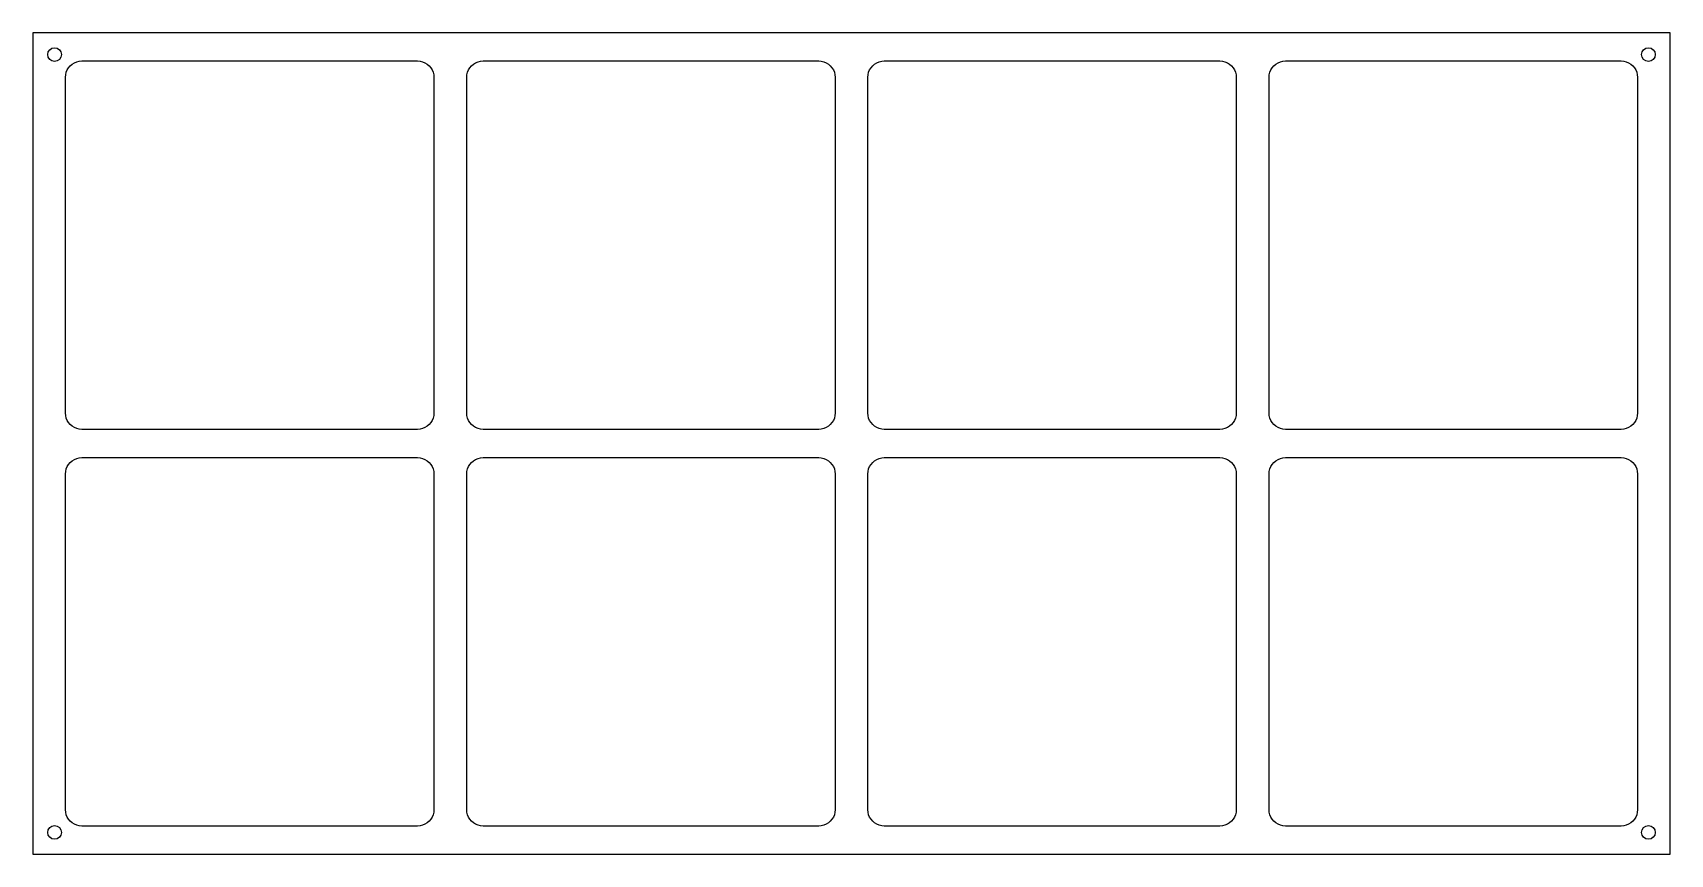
# Model space of a CAD drawing. Header units: millimetres. Extents: x 0 to 600, y 0 to 301.
import ezdxf

# ---------------------------------------------------------------- set-up
doc = ezdxf.new("R2010")
doc.units = ezdxf.units.MM
doc.layers.add('CUT', color=6, linetype='Continuous')
doc.layers.add('REG', color=7, linetype='Continuous')

msp = doc.modelspace()

# ---------------------------------------------------------------- linework, layer by layer
at = {"layer": 'CUT'}
for points in [[(12, 284.67), (12.07, 285.61), (12.29, 286.52), (12.65, 287.39), (13.15, 288.19), (13.76, 288.91), (14.47, 289.52), (15.28, 290.01), (16.15, 290.37), (17.06, 290.59), (18, 290.67), (141, 290.67), (141.94, 290.59), (142.85, 290.37), (143.72, 290.01), (144.53, 289.52), (145.24, 288.91), (145.85, 288.19), (146.35, 287.39), (146.71, 286.52), (146.93, 285.61), (147, 284.67), (147, 161.67), (146.93, 160.73), (146.71, 159.81), (146.35, 158.94), (145.85, 158.14), (145.24, 157.42), (144.53, 156.81), (143.72, 156.32), (142.85, 155.96), (141.94, 155.74), (141, 155.67), (18, 155.67), (17.06, 155.74), (16.15, 155.96), (15.28, 156.32), (14.47, 156.81), (13.76, 157.42), (13.15, 158.14), (12.65, 158.94), (12.29, 159.81), (12.07, 160.73), (12, 161.67)], [(159, 284.67), (159.07, 285.61), (159.29, 286.52), (159.65, 287.39), (160.15, 288.19), (160.76, 288.91), (161.47, 289.52), (162.28, 290.01), (163.15, 290.37), (164.06, 290.59), (165, 290.67), (288, 290.67), (288.94, 290.59), (289.85, 290.37), (290.72, 290.01), (291.53, 289.52), (292.24, 288.91), (292.85, 288.19), (293.35, 287.39), (293.71, 286.52), (293.93, 285.61), (294, 284.67), (294, 161.67), (293.93, 160.73), (293.71, 159.81), (293.35, 158.94), (292.85, 158.14), (292.24, 157.42), (291.53, 156.81), (290.72, 156.32), (289.85, 155.96), (288.94, 155.74), (288, 155.67), (165, 155.67), (164.06, 155.74), (163.15, 155.96), (162.28, 156.32), (161.47, 156.81), (160.76, 157.42), (160.15, 158.14), (159.65, 158.94), (159.29, 159.81), (159.07, 160.73), (159, 161.67)], [(306, 284.67), (306.07, 285.61), (306.29, 286.52), (306.65, 287.39), (307.15, 288.19), (307.76, 288.91), (308.47, 289.52), (309.28, 290.01), (310.15, 290.37), (311.06, 290.59), (312, 290.67), (435, 290.67), (435.94, 290.59), (436.85, 290.37), (437.72, 290.01), (438.53, 289.52), (439.24, 288.91), (439.85, 288.19), (440.35, 287.39), (440.71, 286.52), (440.93, 285.61), (441, 284.67), (441, 161.67), (440.93, 160.73), (440.71, 159.81), (440.35, 158.94), (439.85, 158.14), (439.24, 157.42), (438.53, 156.81), (437.72, 156.32), (436.85, 155.96), (435.94, 155.74), (435, 155.67), (312, 155.67), (311.06, 155.74), (310.15, 155.96), (309.28, 156.32), (308.47, 156.81), (307.76, 157.42), (307.15, 158.14), (306.65, 158.94), (306.29, 159.81), (306.07, 160.73), (306, 161.67)], [(453, 284.67), (453.07, 285.61), (453.29, 286.52), (453.65, 287.39), (454.15, 288.19), (454.76, 288.91), (455.47, 289.52), (456.28, 290.01), (457.15, 290.37), (458.06, 290.59), (459, 290.67), (582, 290.67), (582.94, 290.59), (583.85, 290.37), (584.72, 290.01), (585.53, 289.52), (586.24, 288.91), (586.85, 288.19), (587.35, 287.39), (587.71, 286.52), (587.93, 285.61), (588, 284.67), (588, 161.67), (587.93, 160.73), (587.71, 159.81), (587.35, 158.94), (586.85, 158.14), (586.24, 157.42), (585.53, 156.81), (584.72, 156.32), (583.85, 155.96), (582.94, 155.74), (582, 155.67), (459, 155.67), (458.06, 155.74), (457.15, 155.96), (456.28, 156.32), (455.47, 156.81), (454.76, 157.42), (454.15, 158.14), (453.65, 158.94), (453.29, 159.81), (453.07, 160.73), (453, 161.67)], [(12, 139.33), (12.07, 140.27), (12.29, 141.19), (12.65, 142.06), (13.15, 142.86), (13.76, 143.58), (14.47, 144.19), (15.28, 144.68), (16.15, 145.04), (17.06, 145.26), (18, 145.33), (141, 145.33), (141.94, 145.26), (142.85, 145.04), (143.72, 144.68), (144.53, 144.19), (145.24, 143.58), (145.85, 142.86), (146.35, 142.06), (146.71, 141.19), (146.93, 140.27), (147, 139.33), (147, 16.33), (146.93, 15.39), (146.71, 14.48), (146.35, 13.61), (145.85, 12.81), (145.24, 12.09), (144.53, 11.48), (143.72, 10.99), (142.85, 10.63), (141.94, 10.41), (141, 10.33), (18, 10.33), (17.06, 10.41), (16.15, 10.63), (15.28, 10.99), (14.47, 11.48), (13.76, 12.09), (13.15, 12.81), (12.65, 13.61), (12.29, 14.48), (12.07, 15.39), (12, 16.33)], [(159, 139.33), (159.07, 140.27), (159.29, 141.19), (159.65, 142.06), (160.15, 142.86), (160.76, 143.58), (161.47, 144.19), (162.28, 144.68), (163.15, 145.04), (164.06, 145.26), (165, 145.33), (288, 145.33), (288.94, 145.26), (289.85, 145.04), (290.72, 144.68), (291.53, 144.19), (292.24, 143.58), (292.85, 142.86), (293.35, 142.06), (293.71, 141.19), (293.93, 140.27), (294, 139.33), (294, 16.33), (293.93, 15.39), (293.71, 14.48), (293.35, 13.61), (292.85, 12.81), (292.24, 12.09), (291.53, 11.48), (290.72, 10.99), (289.85, 10.63), (288.94, 10.41), (288, 10.33), (165, 10.33), (164.06, 10.41), (163.15, 10.63), (162.28, 10.99), (161.47, 11.48), (160.76, 12.09), (160.15, 12.81), (159.65, 13.61), (159.29, 14.48), (159.07, 15.39), (159, 16.33)], [(306, 139.33), (306.07, 140.27), (306.29, 141.19), (306.65, 142.06), (307.15, 142.86), (307.76, 143.58), (308.47, 144.19), (309.28, 144.68), (310.15, 145.04), (311.06, 145.26), (312, 145.33), (435, 145.33), (435.94, 145.26), (436.85, 145.04), (437.72, 144.68), (438.53, 144.19), (439.24, 143.58), (439.85, 142.86), (440.35, 142.06), (440.71, 141.19), (440.93, 140.27), (441, 139.33), (441, 16.33), (440.93, 15.39), (440.71, 14.48), (440.35, 13.61), (439.85, 12.81), (439.24, 12.09), (438.53, 11.48), (437.72, 10.99), (436.85, 10.63), (435.94, 10.41), (435, 10.33), (312, 10.33), (311.06, 10.41), (310.15, 10.63), (309.28, 10.99), (308.47, 11.48), (307.76, 12.09), (307.15, 12.81), (306.65, 13.61), (306.29, 14.48), (306.07, 15.39), (306, 16.33)], [(453, 139.33), (453.07, 140.27), (453.29, 141.19), (453.65, 142.06), (454.15, 142.86), (454.76, 143.58), (455.47, 144.19), (456.28, 144.68), (457.15, 145.04), (458.06, 145.26), (459, 145.33), (582, 145.33), (582.94, 145.26), (583.85, 145.04), (584.72, 144.68), (585.53, 144.19), (586.24, 143.58), (586.85, 142.86), (587.35, 142.06), (587.71, 141.19), (587.93, 140.27), (588, 139.33), (588, 16.33), (587.93, 15.39), (587.71, 14.48), (587.35, 13.61), (586.85, 12.81), (586.24, 12.09), (585.53, 11.48), (584.72, 10.99), (583.85, 10.63), (582.94, 10.41), (582, 10.33), (459, 10.33), (458.06, 10.41), (457.15, 10.63), (456.28, 10.99), (455.47, 11.48), (454.76, 12.09), (454.15, 12.81), (453.65, 13.61), (453.29, 14.48), (453.07, 15.39), (453, 16.33)]]:
    msp.add_lwpolyline(points, close=True, dxfattribs=at)
at = {"layer": 'REG'}
msp.add_lwpolyline([(0, 0), (600, 0), (600, 301), (0, 301)], close=True, dxfattribs=at)
for centre in [(8, 293), (592, 293), (8, 8), (592, 8)]:
    msp.add_circle(centre, 2.5, dxfattribs=at)

doc.saveas('drawing.dxf')
